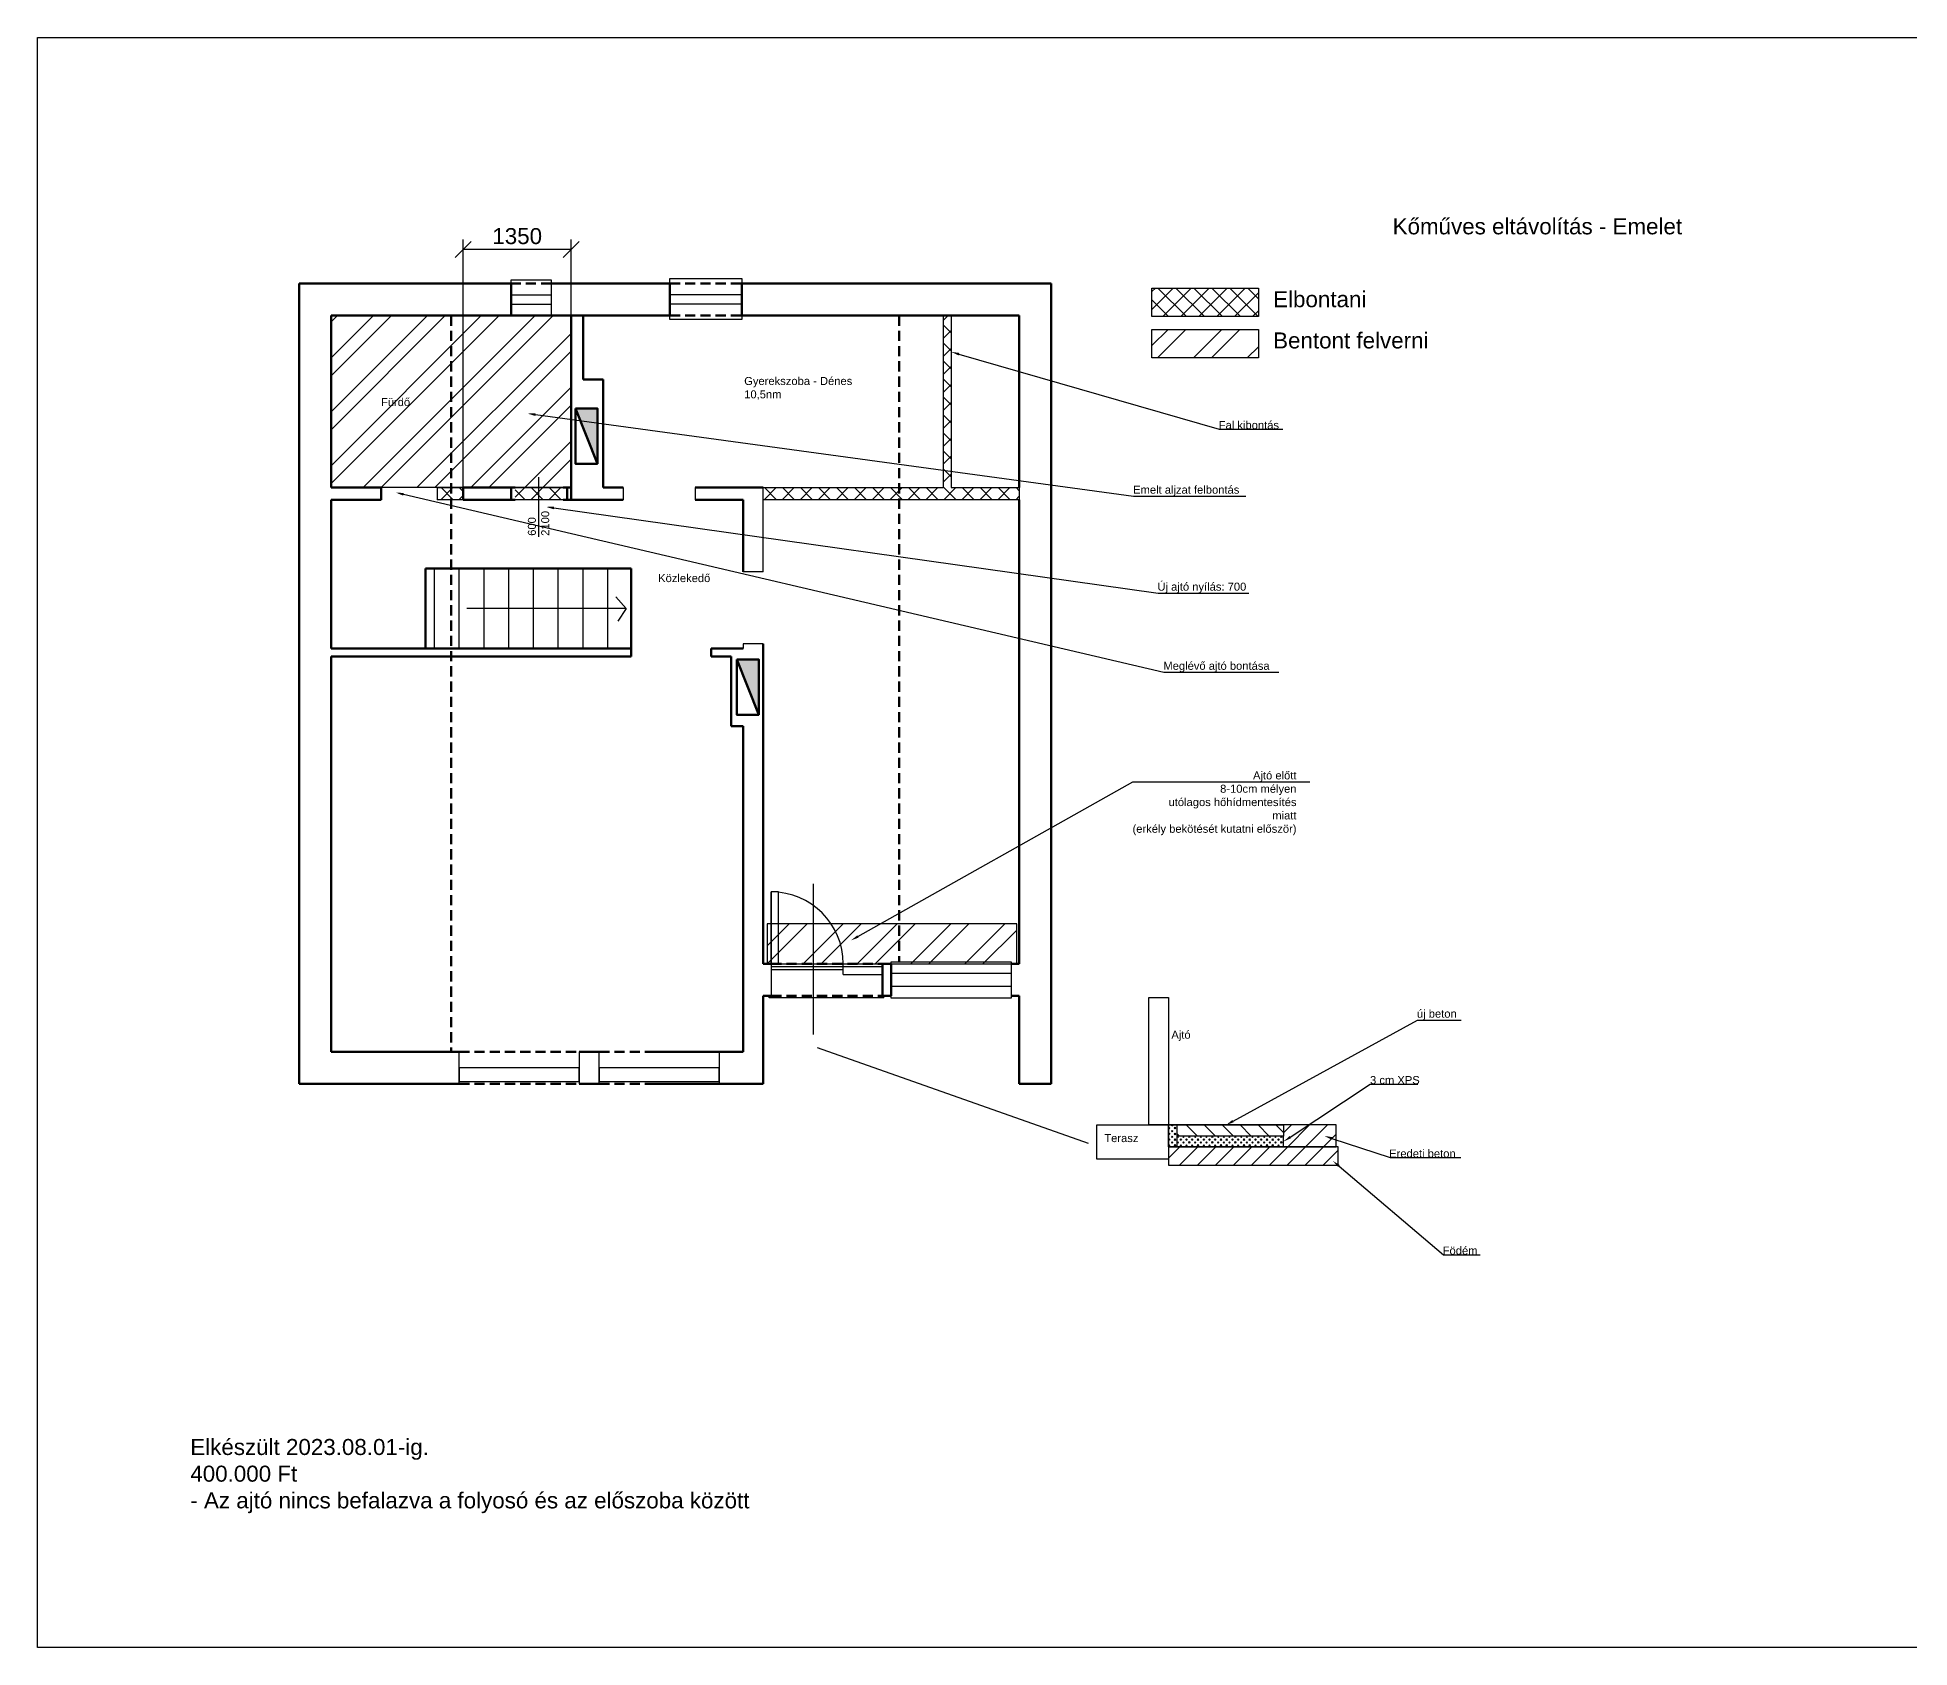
# Model space of a CAD drawing. Header units: metres. Extents: x -98677 to 89321, y -16450 to 242692.
# Drawn here: x -48461 to -25063, y -16450 to 3665 of the extents above; entities that cross this region are included whole.
import ezdxf
from ezdxf import colors
from ezdxf.entities.mleader import LeaderData, LeaderLine
from ezdxf.math import Vec2, Vec3

# ---------------------------------------------------------------- set-up
doc = ezdxf.new("R2010")
doc.units = ezdxf.units.M
doc.header["$LTSCALE"] = 0.001
doc.linetypes.add('DASHED', pattern=[19.05, 12.7, -6.35])
for name, color, linetype, lineweight in [('ajtók', 7, 'Continuous', 25), ('külső fal', 7, 'Continuous', 50), ('külső fal - sz', 7, 'DASHED', 50)]:
    doc.layers.add(name, color=color, linetype=linetype, lineweight=lineweight)
for name, color, linetype in [('fűtés', 8, 'Continuous'), ('lépcső', 170, 'Continuous'), ('Méret', 7, 'Continuous'), ('újfal', 1, 'Continuous'), ('újfal - gipszkarton', 1, 'Continuous')]:
    doc.layers.add(name, color=color, linetype=linetype)
doc.styles.add('dada', font='arial.ttf', dxfattribs={"height": 80})
doc.styles.get("Standard").update_dxf_attribs({"font": 'arial.ttf'})
doc.dimstyles.new('big folyamatos', dxfattribs={"dimscale": 100, "dimtxt": 2, "dimasz": 2, "dimexe": 1.25, "dimexo": 0, "dimtad": 1, "dimtxsty": 'Standard', "dimblk": 'OBLIQUE', "dimcen": 2.5, "dimadec": 0, "dimazin": 0, "dimtfac": 1, "dimtmove": 0, "dimatfit": 3, "dimldrblk": 'OBLIQUE', "dimfxl": 1, "dimarcsym": 0})
pattern_1 = [(45, (5601.3, 5601), (-112.2532, 112.2532), []), (135, (5601.3, 5601), (-112.2532, -112.2532), [])]
pattern_2 = [(45, (5601.3, 5601), (-336.7596, 336.7596), []), (45, (5825.8, 5601), (-336.7596, 336.7596), [])]
pattern_3 = [(45, (5601.3, 3996.5), (-112.2532, 112.2532), [])]

# ---------------------------------------------------------------- blocks, each defined once
blk = doc.blocks.new('_Oblique')
at = {"color": 0, "linetype": 'ByBlock', "lineweight": -2}
blk.add_line((-0.5, -0.5), (0.5, 0.5), dxfattribs=at)
blk = doc.blocks.new('*D46')
at = {"layer": 'Defpoints', "color": 0, "ltscale": 10000}
for p in [(-43140, 1017), (-43140, -1960), (-41790, -1960)]:
    blk.add_point(p, dxfattribs=at)
at = {"layer": 'Méret', "color": 0, "lineweight": -2, "ltscale": 10000}
for p, q in [((-43140, -1960), (-43140, 1142)), ((-41790, 1017), (-43140, 1017)), ((-41790, -1960), (-41790, 1142))]:
    blk.add_line(p, q, dxfattribs=at)
at = {"layer": 'Méret', "color": 0, "lineweight": -2, "ltscale": 10000, "xscale": 200, "yscale": 200, "zscale": 200, "rotation": 180}
blk.add_blockref('_Oblique', (-43140, 1017), dxfattribs=at)
at = {"layer": 'Méret', "color": 0, "lineweight": -2, "ltscale": 10000, "xscale": 200, "yscale": 200, "zscale": 200}
blk.add_blockref('_Oblique', (-41790, 1017), dxfattribs=at)
at = {"layer": 'Méret', "color": 0, "ltscale": 10000, "insert": (-42465, 1182), "char_height": 200, "attachment_point": 5}
blk.add_mtext('1350', dxfattribs=at)

msp = doc.modelspace()

# ---------------------------------------------------------------- hatches: boundary and pattern name
at = {"layer": 'külső fal', "ltscale": 10000}
for points in [[(-41736.769, -969.718), (-41462.424, -969.718), (-41462.424, -1660.206)], [(-39721.016, -4105.764), (-39446.671, -4105.764), (-39446.671, -4796.252)]]:
    msp.add_hatch(color=256, dxfattribs=at).paths.add_polyline_path(points)
at = {"layer": 'újfal', "ltscale": 10000}
h = msp.add_hatch(dxfattribs=at)
h.set_pattern_fill('ANSI37', color=256, scale=50, style=0)
h.set_pattern_definition(pattern_1)
h.paths.add_polyline_path([(-34533.646, 533.275), (-34533.646, 177.227), (-33201.764, 177.227), (-33201.764, 533.275)])
h = msp.add_hatch(dxfattribs=at)
h.set_pattern_fill('ANSI32', color=256, scale=50, style=0)
h.set_pattern_definition(pattern_2)
h.paths.add_polyline_path([(-44789.787, -1959.531), (-44789.787, 190.469), (-43289.787, 190.469), (-43289.787, -1959.531), (-43465.815, -1959.531), (-44165.815, -1959.531)])
h.paths.add_polyline_path([(-44193.583, -814.722), (-44193.583, -968.098), (-43794.163, -968.098), (-43794.163, -814.722)], flags=24)
h.paths.add_polyline_path([(-43289.787, -1959.531), (-43289.787, 190.469), (-42539.787, 190.469), (-42539.787, 185.276), (-42039.787, 185.276), (-42039.787, 190.469), (-41789.787, 190.469), (-41789.787, -1959.531)])
h = msp.add_hatch(dxfattribs=at)
h.set_pattern_fill('ANSI37', color=256, scale=50, style=0)
h.set_pattern_definition(pattern_1)
h.paths.add_polyline_path([(-37689.787, -1959.531), (-37139.787, -1959.531), (-37139.787, -1875.197), (-37039.787, -1875.197), (-37039.787, -1959.531), (-36189.787, -1959.531), (-36189.787, -2109.531), (-37689.787, -2109.531)])
h.paths.add_polyline_path([(-39389.787, -2109.531), (-39389.787, -1959.531), (-37689.787, -1959.531), (-37689.787, -2109.531)])
h.paths.add_polyline_path([(-37139.787, 124.803), (-37039.787, 124.803), (-37039.787, -1875.197), (-37139.787, -1875.197)])
h.paths.add_polyline_path([(-42196.778, -2109.531), (-41889.787, -2109.531), (-41889.787, -1959.531), (-42196.778, -1959.531)])
h.paths.add_polyline_path([(-42489.787, -2109.531), (-42196.778, -2109.531), (-42196.778, -1959.531), (-42489.787, -1959.531)])
h.paths.add_polyline_path([(-43465.815, -2109.531), (-43289.787, -2109.531), (-43289.787, -1959.531), (-43465.815, -1959.531)])
h.paths.add_polyline_path([(-43289.787, -2109.531), (-43139.787, -2109.531), (-43139.787, -1959.531), (-43289.787, -1959.531)])
h.paths.add_polyline_path([(-37139.787, 190.469), (-37039.787, 190.469), (-37039.787, 124.803), (-37139.787, 124.803)])
h = msp.add_hatch(dxfattribs=at)
h.set_pattern_fill('ANSI32', color=256, scale=50, style=0)
h.set_pattern_definition(pattern_2)
h.paths.add_polyline_path([(-34533.646, 18.025), (-34533.646, -338.023), (-33201.764, -338.023), (-33201.764, 18.025)])
h = msp.add_hatch(dxfattribs=at)
h.set_pattern_fill('ANSI32', color=256, scale=50, style=0)
h.set_pattern_definition(pattern_2)
h.paths.add_polyline_path([(-37689.787, -7884.209), (-36289.787, -7884.209), (-36289.787, -7909.531), (-36222.286, -7909.531), (-36222.286, -7409.531), (-37689.787, -7409.531)])
h.paths.add_polyline_path([(-38541.456, -7409.531), (-37927.3, -7409.531), (-37689.787, -7409.531), (-37689.787, -7884.209), (-37789.787, -7884.209), (-37789.787, -7909.531), (-37899.787, -7909.531), (-38389.787, -7909.531, 0.148331477)])
h.paths.add_polyline_path([(-39197.402, -7909.531), (-38765.986, -7909.531), (-38765.986, -7409.531), (-39197.402, -7409.531)])
h.paths.add_polyline_path([(-38765.986, -7409.531), (-38541.456, -7409.531, -0.148331477), (-38389.787, -7909.531), (-38765.986, -7909.531)])
h.paths.add_polyline_path([(-39289.787, -7909.531), (-39197.402, -7909.531), (-39197.402, -7409.531), (-39289.787, -7409.531)])
h.paths.add_polyline_path([(-36289.787, -7909.531), (-36289.787, -7884.209), (-37689.787, -7884.209), (-37789.787, -7884.209), (-37789.787, -7909.531)])
h.paths.add_polyline_path([(-39289.787, -7909.531), (-39289.787, -7409.531), (-39339.787, -7409.531), (-39339.787, -7909.531)])
h = msp.add_hatch(dxfattribs=at)
h.set_pattern_fill('CROSS', color=256, scale=2, angle=90, style=0)
h.set_pattern_definition([(135, (5601.3, 5583.046), (-35.921024, -35.921024), [25.4, -25.4]), (225, (5601.3, 5601.004), (35.921024, -35.921024), [25.4, -25.4])])
h.paths.add_polyline_path([(-32886.398, -10193.45), (-32886.398, -10062.727), (-34220.987, -10062.727), (-34220.987, -10193.45)])
h.paths.add_polyline_path([(-34325.526, -10193.45), (-34220.987, -10193.45), (-34220.987, -10062.727), (-34220.987, -9921.614), (-34325.526, -9921.614)])
h = msp.add_hatch(dxfattribs=at)
h.set_pattern_fill('ANSI31', color=256, scale=50, angle=90, style=0)
h.set_pattern_definition([(135, (5601.3, 5601), (-112.2532, -112.2532), [])])
h.paths.add_polyline_path([(-34220.987, -10062.727), (-32886.398, -10062.727), (-32886.398, -9921.614), (-34220.987, -9921.614)])
h = msp.add_hatch(dxfattribs=at)
h.set_pattern_fill('ANSI31', color=256, scale=50, style=0)
h.set_pattern_definition(pattern_3)
h.paths.add_polyline_path([(-32886.398, -10193.45), (-32230.796, -10193.45), (-32230.796, -9921.614), (-32886.398, -9921.614), (-32886.398, -10022.886)])
h = msp.add_hatch(dxfattribs=at)
h.set_pattern_fill('ANSI31', color=256, scale=50, style=0)
h.set_pattern_definition(pattern_3)
h.paths.add_polyline_path([(-34325.526, -10193.45), (-34325.526, -10422.644), (-32204.145, -10422.644), (-32204.145, -10193.45), (-32230.796, -10193.45), (-32886.398, -10193.45)])

# ---------------------------------------------------------------- linework, layer by layer
at = {"ltscale": 10000}
for p, q in [((-41789.787, 190.469), (-42689.787, 190.469)), ((-41789.787, -809.531), (-41789.787, 190.469)), ((-41139.787, -1959.531), (-41139.787, -2109.531)), ((-40239.787, -1959.531), (-40239.787, -2109.531))]:
    msp.add_line(p, q, dxfattribs=at)
at = {"layer": 'ajtók'}
for p, q in [((-39289.787, -7909.531), (-39289.787, -7009.531)), ((-39289.787, -7909.531), (-39289.787, -8309.531)), ((-38389.787, -7946.692), (-39289.787, -7946.692)), ((-38389.787, -8041.228), (-38389.787, -7909.531)), ((-38389.787, -7979.196), (-38389.787, -7909.531)), ((-37899.787, -7944.982), (-38389.787, -7944.982)), ((-37899.787, -8010.095), (-37899.787, -7944.982)), ((-36289.787, -7909.531), (-36289.787, -8309.531)), ((-39289.787, -7979.196), (-38389.787, -7979.196)), ((-38389.787, -8041.228), (-37899.787, -8041.228)), ((-39316.83, -8335.024), (-39316.83, -8309.531)), ((-37882.54, -8335.024), (-39316.83, -8335.024)), ((-37882.54, -8335.024), (-37882.54, -8309.531)), ((-43189.787, -9409.531), (-43189.787, -9009.531)), ((-41689.787, -9009.531), (-41689.787, -9409.531)), ((-41439.787, -9409.531), (-41439.787, -9009.531)), ((-39939.787, -9009.531), (-39939.787, -9409.531))]:
    msp.add_line(p, q, dxfattribs=at)
at = {"layer": 'ajtók', "ltscale": 10000}
for points in [[(-42039.787, 185.276), (-42539.787, 185.276), (-42539.787, 637.647), (-42039.787, 637.647)], [(-40556.646, 653.156), (-39656.646, 653.156), (-39656.646, 143.292), (-40556.646, 143.292)], [(-40556.646, 453.038), (-39656.646, 453.038), (-39656.646, 333.539), (-40556.646, 333.539)]]:
    msp.add_lwpolyline(points, close=True, dxfattribs=at)
msp.add_lwpolyline([(-42039.787, 327.9), (-42539.787, 327.9), (-42539.787, 447.4), (-42039.787, 447.4)], dxfattribs=at)
at = {"layer": 'ajtók'}
for points in [[(-39289.787, -7909.531), (-39197.402, -7909.531), (-39197.402, -7009.531), (-39289.787, -7009.531)], [(-37789.787, -7884.209), (-36289.787, -7884.209), (-36289.787, -8335.423), (-37789.787, -8335.423)], [(-37789.787, -8025.902), (-36289.787, -8025.902), (-36289.787, -8192.025), (-37789.787, -8192.025)]]:
    msp.add_lwpolyline(points, close=True, dxfattribs=at)
at = {"layer": 'ajtók', "color": 7}
for points in [[(-43189.787, -9379.15), (-41689.787, -9379.15), (-41689.787, -9209.531), (-43189.787, -9209.531)], [(-41439.787, -9379.15), (-39939.787, -9379.15), (-39939.787, -9209.531), (-41439.787, -9209.531)]]:
    msp.add_lwpolyline(points, close=True, dxfattribs=at)
at = {"layer": 'ajtók'}
msp.add_arc((-39289.787, -7909.531), 900, 0, 90, dxfattribs=at)
at = {"layer": 'fűtés', "ltscale": 10000}
for p, q in [((-39389.787, -3009.531), (-39389.787, -2109.531)), ((-39389.787, -3009.531), (-39639.787, -3009.531)), ((-39389.787, -3909.531), (-39639.787, -3909.531)), ((-39639.787, -3909.531), (-39639.787, -3969.531))]:
    msp.add_line(p, q, dxfattribs=at)
at = {"layer": 'külső fal'}
for p, q in [((-45189.787, 190.469), (-45189.787, 590.469)), ((-45189.787, 590.469), (-42539.787, 590.469)), ((-45189.787, 190.469), (-45189.787, 590.469)), ((-39656.646, 590.469), (-35789.787, 590.469)), ((-36189.787, 590.469), (-35789.787, 590.469)), ((-35789.787, 590.469), (-35789.787, -8109.531)), ((-45189.787, -9409.531), (-45189.787, 190.469)), ((-44789.787, -1809.531), (-44789.787, 190.469)), ((-44789.787, 190.469), (-42889.787, 190.469)), ((-44789.787, 190.469), (-44789.787, -1959.531)), ((-40556.646, 190.469), (-44789.787, 190.469)), ((-42789.787, 190.469), (-41789.787, 190.469)), ((-36189.787, 190.469), (-39656.646, 190.469)), ((-36189.787, -1959.531), (-36189.787, 190.469)), ((-41389.787, -609.531), (-41639.787, -609.531)), ((-41389.787, -609.531), (-41389.787, -1959.531)), ((-36189.787, -1504.531), (-36189.787, -1809.531)), ((-44789.787, -1959.531), (-44165.815, -1959.531)), ((-41389.787, -1959.531), (-41139.787, -1959.531)), ((-44165.815, -2109.531), (-44789.787, -2109.531)), ((-41139.787, -2109.531), (-41789.787, -2109.531)), ((-40239.787, -2109.531), (-39639.787, -2109.531)), ((-36189.787, -7909.531), (-36189.787, -2109.531)), ((-43589.787, -3969.531), (-44789.787, -3969.531)), ((-43806.878, -3969.531), (-41039.787, -3969.531)), ((-41039.787, -3969.531), (-43589.787, -3969.531)), ((-40039.787, -3969.531), (-40039.787, -4069.531)), ((-40039.787, -3969.531), (-39639.787, -3969.531)), ((-44789.787, -4069.531), (-41039.787, -4069.531)), ((-41039.787, -4069.531), (-43806.878, -4069.531)), ((-39789.787, -4069.531), (-40039.787, -4069.531)), ((-39389.787, -7909.531), (-39289.787, -7909.531)), ((-37899.787, -7909.531), (-37899.787, -8309.531)), ((-37899.787, -7909.531), (-37789.787, -7909.531)), ((-37789.787, -8309.531), (-37789.787, -7909.531)), ((-36289.787, -7909.531), (-36189.787, -7909.531)), ((-35789.787, -8109.531), (-35789.787, -8109.531)), ((-35789.787, -8109.531), (-35789.787, -8109.531)), ((-35789.787, -8109.531), (-35789.787, -8509.531)), ((-35789.787, -8109.531), (-35789.787, -8509.531)), ((-39389.787, -8309.531), (-39389.787, -9009.531)), ((-39389.787, -8309.531), (-39289.787, -8309.531)), ((-37899.787, -8309.531), (-37789.787, -8309.531)), ((-36289.787, -8309.531), (-36189.787, -8309.531)), ((-36189.787, -9409.531), (-36189.787, -8309.531)), ((-39389.787, -8509.531), (-39389.787, -9009.531)), ((-36189.787, -9409.531), (-36189.787, -8509.531)), ((-35789.787, -9409.531), (-35789.787, -8509.531)), ((-35789.787, -8509.531), (-35789.787, -9409.531)), ((-44789.787, -9009.531), (-43189.787, -9009.531)), ((-41689.787, -9009.531), (-41439.787, -9009.531)), ((-40739.787, -9009.531), (-39639.787, -9009.531)), ((-39389.787, -9409.531), (-39389.787, -9009.531)), ((-39389.787, -9009.531), (-39389.787, -9409.531)), ((-44789.787, -9409.531), (-45189.787, -9409.531)), ((-43189.787, -9409.531), (-45189.787, -9409.531)), ((-41689.787, -9409.531), (-41439.787, -9409.531)), ((-40739.787, -9409.531), (-39389.787, -9409.531)), ((-35789.787, -9409.531), (-36189.787, -9409.531)), ((-35789.787, -9409.531), (-36189.787, -9409.531))]:
    msp.add_line(p, q, dxfattribs=at)
at = {"layer": 'külső fal', "ltscale": 10000}
for p, q in [((-42539.787, 590.469), (-42539.787, 190.469)), ((-42039.787, 590.469), (-40556.646, 590.469)), ((-40556.646, 190.469), (-40556.646, 590.469)), ((-39656.646, 190.469), (-39656.646, 590.469)), ((-41789.787, 190.469), (-41789.787, -2009.531)), ((-41639.787, -609.531), (-41639.787, 190.469)), ((-41736.769, -969.718), (-41462.424, -1660.206)), ((-44165.815, -1959.531), (-44165.815, -2109.531)), ((-42489.787, -1959.531), (-43139.787, -1959.531)), ((-43139.787, -1959.531), (-43139.787, -2109.531)), ((-42539.787, -2109.531), (-42539.787, -1959.531)), ((-41789.787, -1959.531), (-41889.787, -1959.531)), ((-41839.787, -1959.531), (-41839.787, -2109.531)), ((-41789.787, -2109.531), (-41789.787, -1959.531)), ((-40239.787, -1959.531), (-39389.787, -1959.531)), ((-44789.787, -2109.531), (-44789.787, -3969.531)), ((-43139.787, -2109.531), (-42489.787, -2109.531)), ((-41889.787, -2109.531), (-41789.787, -2109.531)), ((-39639.787, -3009.531), (-39639.787, -2109.531)), ((-43609.787, -2969.531), (-43609.787, -3969.531)), ((-41039.787, -2969.531), (-43609.787, -2969.531)), ((-41039.787, -3969.531), (-41039.787, -2969.531)), ((-41039.787, -3969.531), (-41039.787, -4069.531)), ((-39389.787, -3909.531), (-39389.787, -7909.531)), ((-44789.787, -4069.531), (-44789.787, -9009.531)), ((-39789.787, -4069.531), (-39789.787, -4939.419)), ((-39721.016, -4105.764), (-39446.671, -4796.252)), ((-39789.787, -4939.419), (-39639.787, -4939.419)), ((-39639.787, -4939.419), (-39639.787, -9009.531))]:
    msp.add_line(p, q, dxfattribs=at)
at = {"layer": 'külső fal', "linetype": 'DASHED', "ltscale": 10000}
for p, q in [((-39289.787, -7909.531), (-37899.787, -7909.531)), ((-39289.787, -8309.531), (-37899.787, -8309.531))]:
    msp.add_line(p, q, dxfattribs=at)
at = {"layer": 'külső fal', "ltscale": 10000}
for points in [[(-41736.769, -969.718), (-41462.424, -969.718), (-41462.424, -1660.206), (-41736.769, -1660.206)], [(-39721.016, -4105.764), (-39446.671, -4105.764), (-39446.671, -4796.252), (-39721.016, -4796.252)]]:
    msp.add_lwpolyline(points, close=True, dxfattribs=at)
at = {"layer": 'külső fal - sz', "ltscale": 10000}
for p, q in [((-42039.787, 590.469), (-42539.787, 590.469)), ((-40556.646, 590.469), (-39656.646, 590.469)), ((-43289.787, 190.469), (-43289.787, -9009.531)), ((-42039.787, 190.469), (-42539.787, 190.469)), ((-40556.646, 190.469), (-39656.646, 190.469)), ((-37689.787, 190.469), (-37689.787, -7884.209)), ((-43189.787, -9009.531), (-41689.787, -9009.531)), ((-41439.787, -9009.531), (-39939.787, -9009.531)), ((-43189.787, -9409.531), (-41689.787, -9409.531)), ((-41439.787, -9409.531), (-39939.787, -9409.531))]:
    msp.add_line(p, q, dxfattribs=at)
at = {"layer": 'lépcső'}
for p, q in [((-43497.594, -3969.531), (-43497.594, -2969.531)), ((-41039.787, -2969.531), (-43289.787, -2969.531)), ((-43188.311, -3969.531), (-43188.311, -2969.531)), ((-42879.027, -3969.531), (-42879.027, -2969.531)), ((-42569.743, -3969.531), (-42569.743, -2969.531)), ((-42260.459, -3969.531), (-42260.459, -2969.531)), ((-41951.175, -3969.531), (-41951.175, -2969.531)), ((-41641.891, -3969.531), (-41641.891, -2969.531)), ((-41332.607, -3969.531), (-41332.607, -2969.531)), ((-41101.386, -3469.531), (-43093.918, -3469.531)), ((-41101.386, -3469.531), (-41232.772, -3324.52)), ((-41101.386, -3469.531), (-41208.057, -3629.341)), ((-41039.787, -3969.531), (-43289.787, -3969.531))]:
    msp.add_line(p, q, dxfattribs=at)
at = {"layer": 'lépcső', "ltscale": 10000}
msp.add_line((-41039.787, -3969.531), (-41039.787, -2969.531), dxfattribs=at)
at = {"layer": 'Méret', "ltscale": 10000}
for p, q in [((-42196.778, -1826.519), (-42196.778, -2572.546)), ((-38765.986, -6907.238), (-38765.986, -8791.962)), ((-38714.817, -8953.997), (-35328.574, -10147.376))]:
    msp.add_line(p, q, dxfattribs=at)
msp.add_lwpolyline([(-48460.952, 3664.816), (-1665.727, 3664.816), (-1665.727, -16449.836), (-48460.952, -16449.836)], close=True, dxfattribs=at)
at = {"layer": 'újfal', "ltscale": 10000}
for p, q in [((-37139.787, 190.469), (-37139.787, -1959.531)), ((-37039.787, 190.469), (-37039.787, -1959.531)), ((-43465.815, -1959.531), (-43465.815, -2109.531)), ((-39389.787, -2109.531), (-39389.787, -1959.531)), ((-39389.787, -1959.531), (-37139.787, -1959.531)), ((-37039.787, -1959.531), (-36189.787, -1959.531)), ((-36189.787, -1959.531), (-36189.787, -2109.531)), ((-34325.526, -9921.614), (-32886.398, -9921.614)), ((-34325.526, -10062.727), (-34325.526, -9921.614)), ((-32886.398, -9921.614), (-32886.398, -10062.727)), ((-34325.526, -10062.727), (-34325.526, -10193.45)), ((-34325.526, -10193.45), (-32886.398, -10193.45)), ((-32886.398, -10062.727), (-34220.987, -10062.727)), ((-32886.398, -10062.727), (-34220.987, -10062.727)), ((-32886.398, -10193.45), (-32886.398, -10062.727))]:
    msp.add_line(p, q, dxfattribs=at)
at = {"layer": 'újfal'}
for p, q in [((-43465.815, -1959.531), (-41789.787, -1959.531)), ((-41789.787, -2109.531), (-41789.787, -1959.531)), ((-41789.787, -2109.531), (-43465.815, -2109.531)), ((-36189.787, -2109.531), (-39389.787, -2109.531))]:
    msp.add_line(p, q, dxfattribs=at)
at = {"layer": 'újfal', "ltscale": 10000}
for points in [[(-34533.646, 533.275), (-33201.764, 533.275), (-33201.764, 177.227), (-34533.646, 177.227)], [(-44789.787, 190.469), (-41789.787, 190.469), (-41789.787, -1959.531), (-44789.787, -1959.531)], [(-34533.646, 18.025), (-33201.764, 18.025), (-33201.764, -338.023), (-34533.646, -338.023)], [(-39339.787, -7909.531), (-36222.286, -7909.531), (-36222.286, -7409.531), (-39339.787, -7409.531)], [(-34325.526, -9921.614), (-34571.368, -9921.614), (-34571.368, -8326.978), (-34325.526, -8326.978)], [(-34325.526, -10348.464), (-35220.733, -10348.464), (-35220.733, -9921.614), (-34325.526, -9921.614)], [(-34325.526, -10193.45), (-32230.796, -10193.45), (-32230.796, -9921.614), (-34325.526, -9921.614)], [(-34325.526, -9921.614), (-34220.987, -9921.614), (-34220.987, -10193.45), (-34325.526, -10193.45)], [(-34325.526, -10422.644), (-32204.145, -10422.644), (-32204.145, -10193.45), (-34325.526, -10193.45)]]:
    msp.add_lwpolyline(points, close=True, dxfattribs=at)

# ---------------------------------------------------------------- texts
at = {"ltscale": 10000, "char_height": 100, "attachment_point": 1, "style": 'dada'}
for s, insert, width in [('Gyerekszoba - Dénes\\P10,5nm', (-39627.947, -576.901), 1467.65807), ('Fürdő', (-44168.021, -840.285), 809.90443), ('Közlekedő', (-40703.488, -3039.31), 928.42703)]:
    msp.add_mtext(s, dxfattribs=dict(at, insert=insert, width=width))
at = {"layer": 'Méret', "ltscale": 10000, "insert": (-42331.613, -2561.014), "char_height": 100, "width": 404.25122, "attachment_point": 1, "rotation": 90, "style": 'dada'}
msp.add_mtext('600\\P2100', dxfattribs=at)
at = {"layer": 'Méret', "ltscale": 10000, "insert": (-46550.234, -13844.311), "char_height": 200, "width": 10074.69598, "attachment_point": 1, "style": 'dada'}
msp.add_mtext('Elkészült 2023.08.01-ig.\\P400.000 Ft\\P- Az ajtó nincs befalazva a folyosó és az előszoba között', dxfattribs=at)
at = {"layer": 'újfal', "ltscale": 10000, "attachment_point": 1, "style": 'dada'}
for s, insert, char_height, width in [('Elbontani', (-33017.146, 495.012), 200, 1397.8174), ('Bentont felverni', (-33017.146, -20.238), 200, 2323.76762), ('Ajtó', (-34289.291, -8743.745), 100, 897.91705), ('Terasz', (-35127.463, -10035.269), 100, 647.8123)]:
    msp.add_mtext(s, dxfattribs=dict(at, insert=insert, char_height=char_height, width=width))
at = {"layer": 'újfal - gipszkarton', "ltscale": 10000, "insert": (-31523.623, 1405.193), "char_height": 200, "width": 4642.99057, "attachment_point": 1, "style": 'dada'}
msp.add_mtext('Kőműves eltávolítás - Emelet', dxfattribs=at)

# ---------------------------------------------------------------- dimensions: what is measured, and where the dimension line sits
at = {"layer": 'Méret', "ltscale": 10000}
dim = msp.add_linear_dim(base=(-43139.787, 1017.494), p1=(-41789.787, -1959.531), p2=(-43139.787, -1959.531), dimstyle='big folyamatos', dxfattribs=at)
dim.commit()
dim.dimension.update_dxf_attribs({"geometry": '*D46', "text_midpoint": (-42464.787, 1182.177)})

# ---------------------------------------------------------------- leaders
ml = msp.add_multileader_mtext('Standard', dxfattribs=at)
ml.set_content('Fal kibontás', color=256, style='dada')
ml.set_leader_properties()
ml.build(insert=Vec2(0, 0))
ml.multileader.update_dxf_attribs({"text_left_attachment_type": 6, "text_right_attachment_type": 6, "arrow_head_size": 100})
ctx = ml.context
ctx.base_point, ctx.char_height, ctx.arrow_head_size, ctx.plane_origin = Vec3(-33682.217, -1229.156), 100, 100, Vec3(-37039.787, -264.012)
ctx.left_attachment, ctx.right_attachment, ctx.text_align_type = 6, 6, 2
notes = []
notes.append((ctx, [(0, (1, 1, 0), (-33690.217, -1229.156), (1, 0), 8, [(0, [(-37039.787, -264.012)], 256, [])])]))
ctx.mtext.insert, ctx.mtext.alignment = Vec3(-32943.86, -1127.519), 3
ml = msp.add_multileader_mtext('Standard', dxfattribs=at)
ml.set_content('Emelt aljzat felbontás', color=256, style='dada')
ml.set_leader_properties()
ml.build(insert=Vec2(0, 0))
ml.multileader.update_dxf_attribs({"text_left_attachment_type": 6, "text_right_attachment_type": 6, "arrow_head_size": 100})
ctx = ml.context
ctx.base_point, ctx.char_height, ctx.arrow_head_size, ctx.plane_origin = Vec3(-34752.91, -2064.351), 100, 100, Vec3(-42337.046, -1033.714)
ctx.left_attachment, ctx.right_attachment, ctx.text_align_type = 6, 6, 2
notes.append((ctx, [(0, (1, 1, 0), (-34760.91, -2064.351), (1, 0), 8, [(0, [(-42337.046, -1033.714)], 256, [])])]))
ctx.mtext.insert, ctx.mtext.alignment = Vec3(-33439.519, -1934.951), 3
ml = msp.add_multileader_mtext('Standard', dxfattribs=at)
ml.set_content('Meglévő ajtó bontása', color=256, style='dada')
ml.set_leader_properties()
ml.build(insert=Vec2(0, 0))
ml.multileader.update_dxf_attribs({"text_left_attachment_type": 6, "text_right_attachment_type": 6, "arrow_head_size": 100})
ctx = ml.context
ctx.base_point, ctx.char_height, ctx.arrow_head_size, ctx.plane_origin = Vec3(-34374.794, -4264.793), 100, 100, Vec3(-43984.826, -2019.946)
ctx.left_attachment, ctx.right_attachment, ctx.text_align_type = 6, 6, 2
notes.append((ctx, [(0, (1, 1, 0), (-34382.794, -4264.793), (1, 0), 8, [(0, [(-43984.826, -2019.946)], 256, [])])]))
ctx.mtext.insert, ctx.mtext.alignment = Vec3(-33061.062, -4135.393), 3
ml = msp.add_multileader_mtext('Standard', dxfattribs=at)
ml.set_content('Új ajtó nyílás: 700', color=256, style='dada')
ml.set_leader_properties()
ml.build(insert=Vec2(0, 0))
ml.multileader.update_dxf_attribs({"text_left_attachment_type": 6, "text_right_attachment_type": 6, "arrow_head_size": 100})
ctx = ml.context
ctx.base_point, ctx.char_height, ctx.arrow_head_size, ctx.plane_origin = Vec3(-34447.537, -3275.773), 100, 100, Vec3(-42104.304, -2199.532)
ctx.left_attachment, ctx.right_attachment, ctx.text_align_type = 6, 6, 2
notes.append((ctx, [(0, (1, 1, 0), (-34455.537, -3275.773), (1, 0), 8, [(0, [(-42104.304, -2199.532)], 256, [])])]))
ctx.mtext.insert, ctx.mtext.alignment = Vec3(-33352.767, -3146.374), 3
ml = msp.add_multileader_mtext('Standard', dxfattribs=at)
ml.set_content('Ajtó előtt \\P8-10cm mélyen\\Putólagos hőhídmentesítés\\Pmiatt\\P(erkély bekötését kutatni először)', color=256, style='dada')
ml.set_leader_properties()
ml.build(insert=Vec2(0, 0))
ml.multileader.update_dxf_attribs({"text_left_attachment_type": 6, "text_right_attachment_type": 6, "arrow_head_size": 100})
ctx = ml.context
ctx.base_point, ctx.char_height, ctx.arrow_head_size, ctx.plane_origin = Vec3(-34763.421, -5633.65), 100, 100, Vec3(-38293.658, -7615.688)
ctx.left_attachment, ctx.right_attachment, ctx.text_align_type = 6, 6, 2
notes.append((ctx, [(0, (1, 1, 0), (-34771.421, -5633.65), (1, 0), 8, [(0, [(-38293.658, -7615.688)], 256, [])])]))
ctx.mtext.insert, ctx.mtext.alignment = Vec3(-32725.063, -5504.25), 3
ml = msp.add_multileader_mtext('Standard', dxfattribs=at)
ml.set_content('új beton', color=256, style='dada')
ml.set_leader_properties()
ml.build(insert=Vec2(0, 0))
ml.multileader.update_dxf_attribs({"text_left_attachment_type": 6, "text_right_attachment_type": 6, "arrow_head_size": 100})
ctx = ml.context
ctx.base_point, ctx.char_height, ctx.arrow_head_size, ctx.plane_origin = Vec3(-31203.503, -8610.303), 100, 100, Vec3(-33605.962, -9921.614)
ctx.left_attachment, ctx.right_attachment, ctx.text_align_type = 6, 6, 2
notes.append((ctx, [(0, (1, 1, 0), (-31211.503, -8610.303), (1, 0), 8, [(0, [(-33605.962, -9921.614)], 256, [])])]))
ctx.mtext.insert, ctx.mtext.alignment = Vec3(-30722.922, -8480.904), 3
ml = msp.add_multileader_mtext('Standard', dxfattribs=at)
ml.set_content('3 cm XPS', color=256, style='dada')
ml.set_leader_properties()
ml.build(insert=Vec2(0, 0))
ml.multileader.update_dxf_attribs({"text_left_attachment_type": 6, "text_right_attachment_type": 6, "arrow_head_size": 100})
ctx = ml.context
ctx.base_point, ctx.char_height, ctx.arrow_head_size, ctx.plane_origin = Vec3(-31795.047, -9412.101), 100, 100, Vec3(-33605.962, -9921.614)
ctx.left_attachment, ctx.right_attachment, ctx.text_align_type = 6, 6, 2
notes.append((ctx, [(0, (1, 1, 0), (-31803.047, -9412.101), (1, 0), 8, [(0, [(-32886.398, -10128.088)], 256, [])])]))
ctx.mtext.insert, ctx.mtext.alignment = Vec3(-31185.134, -9310.327), 3
ml = msp.add_multileader_mtext('Standard', dxfattribs=at)
ml.set_content('Eredeti beton', color=256, style='dada')
ml.set_leader_properties()
ml.build(insert=Vec2(0, 0))
ml.multileader.update_dxf_attribs({"text_left_attachment_type": 6, "text_right_attachment_type": 6, "arrow_head_size": 100})
ctx = ml.context
ctx.base_point, ctx.char_height, ctx.arrow_head_size, ctx.plane_origin = Vec3(-31548.62, -10329.818), 100, 100, Vec3(-32377.396, -10057.532)
ctx.left_attachment, ctx.right_attachment, ctx.text_align_type = 6, 6, 2
notes.append((ctx, [(0, (1, 1, 0), (-31556.62, -10329.818), (1, 0), 8, [(0, [(-32377.396, -10057.532)], 256, [])])]))
ctx.mtext.insert, ctx.mtext.alignment = Vec3(-30736.252, -10228.181), 3
ml = msp.add_multileader_mtext('Standard', dxfattribs=at)
ml.set_content('Födém', color=256, style='dada')
ml.set_leader_properties()
ml.build(insert=Vec2(0, 0))
ml.multileader.update_dxf_attribs({"text_left_attachment_type": 6, "text_right_attachment_type": 6, "arrow_head_size": 100})
ctx = ml.context
ctx.base_point, ctx.char_height, ctx.arrow_head_size, ctx.plane_origin = Vec3(-30879.633, -11542.416), 100, 100, Vec3(-32270.308, -10370.264)
ctx.left_attachment, ctx.right_attachment, ctx.text_align_type = 6, 6, 2
notes.append((ctx, [(0, (1, 1, 0), (-30887.633, -11542.416), (1, 0), 8, [(0, [(-32270.308, -10370.264)], 256, [])])]))
ctx.mtext.insert, ctx.mtext.alignment = Vec3(-30463.308, -11440.779), 3
for ctx, leaders in notes:
    for number, flags, end, landing, length, lines in leaders:
        leader = LeaderData()
        leader.index, (leader.has_last_leader_line, leader.has_dogleg_vector, leader.attachment_direction) = number, flags
        leader.last_leader_point, leader.dogleg_vector, leader.dogleg_length = Vec3(end), Vec3(landing), length
        for number, points, colour, breaks in lines:
            line = LeaderLine()
            line.index, line.vertices, line.color, line.breaks = number, Vec3.list(points), colors.encode_raw_color(colour), breaks
            leader.lines.append(line)
        ctx.leaders.append(leader)

doc.saveas('drawing.dxf')
